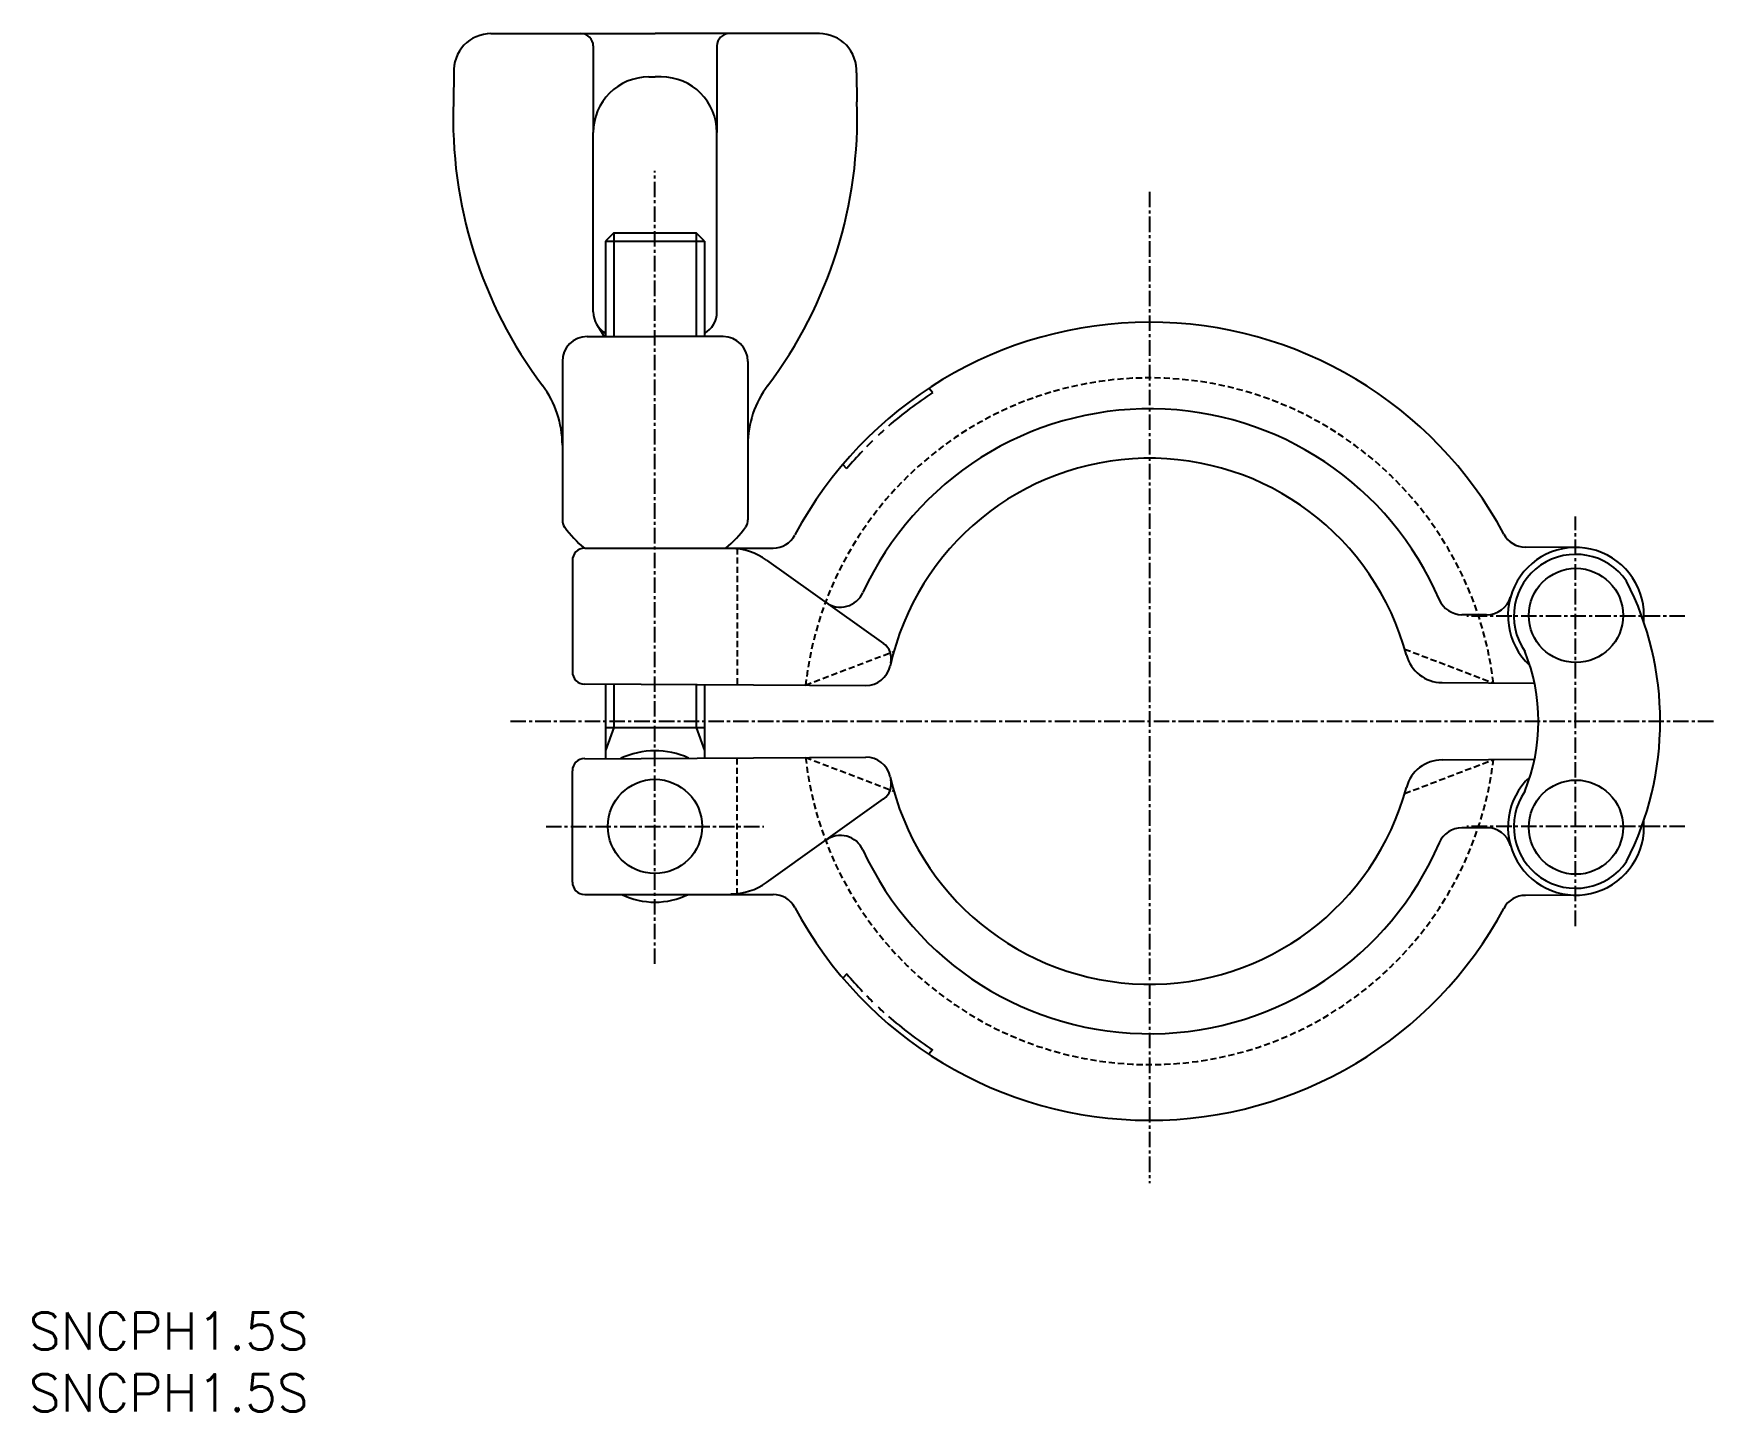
# Model space of a CAD drawing. Extents: x 0 to 136, y 0 to 111.
import ezdxf

# ---------------------------------------------------------------- set-up
doc = ezdxf.new("R2010")
doc.units = 0
doc.linetypes.add('CENTER', pattern=[2, 1.25, -0.25, 0.25, -0.25])
doc.linetypes.add('DASHED', pattern=[0.75, 0.5, -0.25])
doc.layers.get('0').update_dxf_attribs({"linetype": 'CONTINUOUS'})
doc.layers.add('CENTER', color=1, linetype='CENTER')
doc.styles.get("Standard").update_dxf_attribs({"font": 'txt.shx'})

# ---------------------------------------------------------------- blocks, each defined once
blk = doc.blocks.new('*U3')
at = {"color": 7, "linetype": 'CONTINUOUS'}
blk.add_text('SNCPH1.5S', height=3, dxfattribs=at).set_placement((0, 5))
blk = doc.blocks.new('*U6')
at = {"color": 7, "linetype": 'CONTINUOUS'}
blk.add_text('SNCPH1.5S', height=3, dxfattribs=at).set_placement((0, 0))

msp = doc.modelspace()

# ---------------------------------------------------------------- linework, layer by layer
at = {"color": 7, "linetype": 'CONTINUOUS'}
for p, q in [((37.36, 111.39), (50.63, 111.39)), ((45.63, 110.39), (45.63, 103.39)), ((63.91, 111.39), (50.63, 111.39)), ((55.63, 110.39), (55.63, 103.39)), ((34.36, 108.21), (34.32, 105.88)), ((50.13, 107.89), (50.63, 107.89)), ((51.13, 107.89), (50.63, 107.89)), ((66.9, 108.21), (66.95, 105.88)), ((45.63, 88.89), (45.63, 103.39)), ((55.63, 88.89), (55.63, 103.39)), ((47.3, 95.29), (46.62, 94.62)), ((47.3, 95.29), (53.94, 95.29)), ((54.62, 94.62), (53.94, 95.29)), ((46.62, 94.62), (54.62, 94.62)), ((46.62, 94.62), (46.62, 86.89)), ((54.62, 94.62), (54.62, 86.89)), ((46.62, 93.23), (46.62, 93.23)), ((46.06, 87.66), (46.51, 86.89)), ((45.13, 86.89), (50.63, 86.89)), ((46.37, 86.89), (50.63, 86.89)), ((54.9, 86.89), (50.63, 86.89)), ((56.13, 86.89), (50.63, 86.89)), ((43.13, 84.89), (43.13, 78.13)), ((58.13, 84.89), (58.13, 78.13)), ((73.07, 82.37), (72.75, 82.72)), ((43.13, 78.13), (43.13, 72.08)), ((58.14, 78.12), (58.14, 72.09)), ((66.12, 76.21), (65.8, 76.56)), ((44.94, 69.79), (60.17, 69.79)), ((125.11, 69.85), (120.99, 69.87)), ((43.94, 68.79), (43.94, 59.79)), ((59.63, 68.83), (69.1, 62.08)), ((117.85, 64.39), (115.86, 64.41)), ((44.96, 58.83), (67.66, 58.69)), ((46.62, 58.79), (46.62, 52.78)), ((54.62, 58.79), (54.62, 52.78)), ((114.25, 58.92), (121.73, 58.87)), ((46.62, 55.29), (54.62, 55.29)), ((47.3, 55.29), (46.62, 53.44)), ((53.94, 55.29), (54.62, 53.44)), ((43.94, 42.79), (43.94, 51.79)), ((44.96, 52.76), (67.66, 52.9)), ((114.25, 52.67), (121.73, 52.72)), ((59.63, 42.76), (69.1, 49.51)), ((117.85, 47.19), (115.86, 47.18)), ((44.94, 41.79), (60.17, 41.79)), ((125.11, 41.74), (120.99, 41.72)), ((66.12, 35.38), (65.8, 35.03)), ((73.07, 29.22), (72.75, 28.87))]:
    msp.add_line(p, q, dxfattribs=at)
at = {"color": 3}
for p, q in [((47.3, 95.29), (47.3, 86.89)), ((53.94, 95.29), (53.94, 86.89)), ((47.3, 58.79), (47.3, 55.29)), ((53.94, 58.79), (53.94, 55.29))]:
    msp.add_line(p, q, dxfattribs=at)
at = {"color": 3, "linetype": 'DASHED'}
for p, q in [((57.26, 69.79), (57.26, 58.79)), ((62.79, 58.72), (69.93, 61.44)), ((111.23, 61.63), (118.41, 58.89)), ((57.26, 41.79), (57.26, 52.79)), ((62.79, 52.87), (69.93, 50.15)), ((111.23, 49.95), (118.41, 52.7))]:
    msp.add_line(p, q, dxfattribs=at)
at = {"color": 7, "linetype": 'CONTINUOUS'}
for centre in [(125.08, 64.35), (50.62, 47.29), (125.08, 47.23)]:
    msp.add_circle(centre, 3.81, dxfattribs=at)
for centre, radius, start, end in [((37.36, 108.39), 3, 90, 183.4681), ((44.63, 110.39), 1, 0, 90), ((56.63, 110.39), 1, 90, 180), ((63.91, 108.39), 3, 356.5319, 90), ((50.13, 103.39), 4.5, 90, 180), ((51.13, 103.39), 4.5, 0, 90), ((70.3, 104.57), 36, 177.9201, 216.9501), ((30.97, 104.57), 36, 323.0499, 2.0799), ((47.63, 88.89), 2, 180, 239.5863), ((53.63, 88.89), 2, 299.588, 0), ((90.61, 55.56), 32.5, 28.2245, 151.9248), ((45.13, 84.89), 2, 90, 180), ((56.13, 84.89), 2, 0, 90), ((35.13, 78.13), 8, 0, 36.9501), ((66.13, 78.13), 8, 143.0499, 180), ((90.61, 55.56), 32.04, 123.1872, 131.2394), ((90.61, 55.56), 25.5, 23.2391, 155.356), ((90.61, 55.56), 32.04, 132.0904, 133.2575), ((90.61, 55.56), 32.04, 136.4535, 139.8544), ((90.61, 55.56), 32.04, 134.3446, 135.5801), ((90.61, 55.56), 21.5, 15.0453, 167.3762), ((44.13, 72.08), 1, 180, 215.6647), ((50.63, 76.74), 9, 215.6647, 230.5569), ((50.63, 76.74), 9, 309.4431, 324.389), ((57.14, 72.09), 1, 324.389, 0), ((60.17, 71.79), 2, 270, 331.9248), ((121, 71.87), 2, 208.2245, 269.66), ((44.94, 68.79), 1, 90, 180), ((56.73, 64.76), 5, 54.5152, 89.66), ((125.08, 64.35), 5.5, 354.8006, 227.3319), ((125.06, 64.29), 5, 34.5181, 214.5181), ((106.89, 55.79), 25, 333.0423, 26.9577), ((65.61, 67.02), 2, 234.5152, 335.356), ((115.87, 66.41), 2, 203.2391, 269.594), ((117.87, 66.4), 2, 269.66, 344.1531), ((68.23, 60.86), 1.5, 346.6665, 54.5152), ((107.05, 55.79), 15, 337.8039, 22.1961), ((67.67, 60.69), 2, 269.66, 347.3762), ((114.27, 61.92), 3, 195.0453, 269.66), ((44.94, 59.79), 1, 180, 270), ((50.62, 46.91), 6.5, 65.3959, 115.0415), ((44.94, 51.79), 1, 90, 180), ((67.67, 50.9), 2, 12.6246, 90.34), ((114.27, 49.67), 3, 90.34, 164.9547), ((68.23, 50.73), 1.5, 305.4848, 13.3335), ((90.61, 56.03), 21.5, 192.6246, 344.9547), ((125.08, 47.24), 5.5, 132.6689, 5.2005), ((125.06, 47.29), 5, 145.4819, 325.4819), ((65.61, 44.56), 2, 24.644, 125.4848), ((115.87, 45.18), 2, 90.406, 156.7609), ((117.87, 45.19), 2, 15.8469, 90.34), ((90.61, 56.03), 25.5, 204.644, 336.7609), ((44.94, 42.79), 1, 180, 270), ((56.73, 46.83), 5, 270.34, 305.4848), ((50.62, 47.29), 6.12, 243.8911, 296.1089), ((60.17, 39.79), 2, 28.0758, 90), ((121, 39.72), 2, 90.34, 151.7755), ((90.61, 56.03), 32.5, 208.0758, 331.7755), ((90.61, 56.03), 32.04, 220.1456, 223.5465), ((90.61, 56.03), 32.04, 224.4199, 225.6554), ((90.61, 56.03), 32.04, 226.7425, 227.9096), ((90.61, 56.03), 32.04, 228.7606, 236.8128)]:
    msp.add_arc(centre, radius, start, end, dxfattribs=at)
at = {"color": 3, "linetype": 'DASHED'}
for centre, start, end in [((90.61, 55.56), 6.8408, 173.5093), ((90.61, 56.03), 186.4907, 353.1592)]:
    msp.add_arc(centre, 28, start, end, dxfattribs=at)
at = {"layer": 'CENTER', "color": 1, "linetype": 'CENTER'}
for p, q in [((50.62, 36.17), (50.62, 100.29)), ((90.61, 98.6), (90.61, 18.46)), ((125.03, 39.24), (125.03, 72.35)), ((133.89, 64.29), (116.27, 64.29)), ((38.94, 55.79), (136.43, 55.79)), ((41.81, 47.29), (59.43, 47.29)), ((133.89, 47.29), (116.27, 47.29))]:
    msp.add_line(p, q, dxfattribs=at)

# ---------------------------------------------------------------- block references
at = {"color": 7, "linetype": 'CONTINUOUS'}
for name in ['*U3', '*U6']:
    msp.add_blockref(name, (0, 0), dxfattribs=at)

doc.saveas('drawing.dxf')
